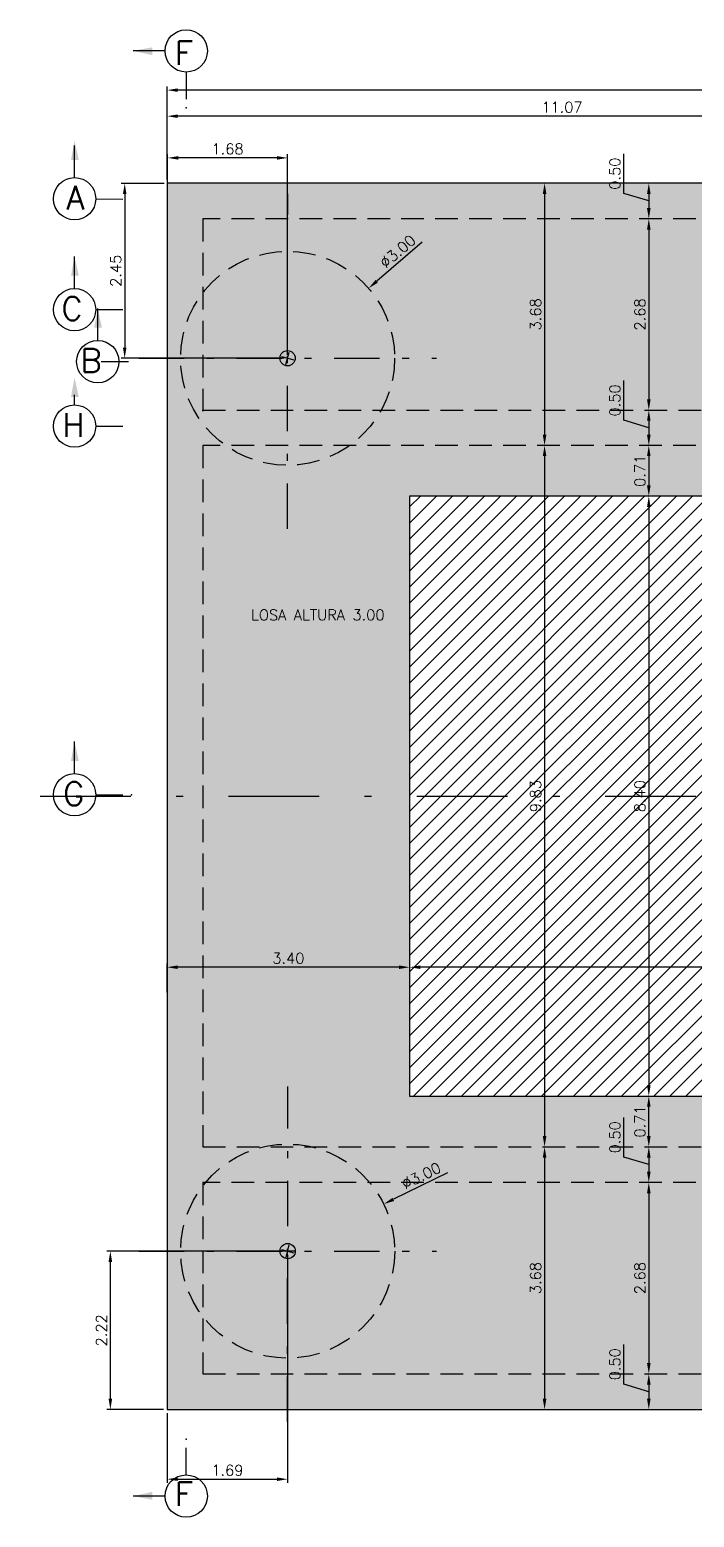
# Model space of a CAD drawing. Header units: metres. Extents: x 1080594 to 1081411, y 976871 to 977162.
# Drawn here: x 1081099.74 to 1081109.06, y 976909.85 to 976930.69 of the extents above; entities that cross this region are included whole.
import ezdxf

# ---------------------------------------------------------------- set-up
doc = ezdxf.new("R2010")
doc.units = ezdxf.units.M
doc.header["$LTSCALE"] = 25.4
doc.linetypes.add('DASHDOT', pattern=[1, 0.5, -0.25, 0, -0.25])
doc.linetypes.add('HIDDEN', pattern=[0.375, 0.25, -0.125])
for name, color, linetype in [('CAISSON ACTUALES', 94, 'Continuous'), ('CIRCULOCONTRAP', 130, 'Continuous'), ('CONTRAPESO', 3, 'Continuous'), ('EJE PUENTE', 41, 'DASHDOT'), ('PILA', 3, 'Continuous'), ('PROY', 9, 'HIDDEN'), ('R175COTR', 7, 'Continuous'), ('SOLIDOS', 9, 'Continuous')]:
    doc.layers.add(name, color=color, linetype=linetype)
for name, color, linetype, lineweight in [('COTA', 1, 'Continuous', 30), ('EJEPILOTE', 145, 'DASHDOT', 30), ('SOLIDOREFCONT', 254, 'Continuous', 5)]:
    doc.layers.add(name, color=color, linetype=linetype, lineweight=lineweight)
doc.styles.add('romans', font='romans.shx')
doc.dimstyles.new('Copy 75', dxfattribs={"dimtxt": 0.15, "dimasz": 0.15, "dimexe": 0.05, "dimexo": 0.05, "dimgap": 0.05, "dimtad": 1, "dimzin": 0, "dimdsep": 46, "dimtxsty": 'romans', "dimcen": 0.002, "dimclrd": 1, "dimclre": 1, "dimclrt": 3, "dimadec": 4, "dimazin": 0, "dimtfac": 1, "dimtofl": 0, "dimtmove": 1, "dimatfit": 3, "dimfxl": 1, "dimtolj": 1, "dimtzin": 0, "dimarcsym": 1})

# ---------------------------------------------------------------- blocks, each defined once
blk = doc.blocks.new('*D771')
at = {"layer": 'COTA', "color": 1, "lineweight": -2, "transparency": 16777216}
for p, q in [((1081101.669, 976928.593), (1081101.669, 976929.896)), ((1081118.519, 976929.846), (1081101.819, 976929.846)), ((1081118.669, 976928.593), (1081118.669, 976929.896))]:
    blk.add_line(p, q, dxfattribs=at)
at = {"layer": 'COTA', "color": 1, "transparency": 16777216}
for points in [[(1081101.819, 976929.871), (1081101.819, 976929.821), (1081101.669, 976929.846)], [(1081118.519, 976929.871), (1081118.519, 976929.821), (1081118.669, 976929.846)]]:
    blk.add_solid(points, dxfattribs=at)
at = {"layer": 'Defpoints', "color": 0, "transparency": 16777216}
for p in [(1081101.669, 976929.846), (1081101.669, 976928.543), (1081118.669, 976928.543)]:
    blk.add_point(p, dxfattribs=at)
at = {"layer": 'COTA', "color": 3, "transparency": 16777216, "insert": (1081110.169, 976929.971), "char_height": 0.15, "attachment_point": 5, "style": 'romans'}
blk.add_mtext('\\A1;17.00', dxfattribs=at)
blk = doc.blocks.new('*D773')
at = {"layer": 'COTA', "color": 1, "lineweight": -2, "transparency": 16777216}
for p, q in [((1081108.071, 976928.398), (1081108.071, 976928.955)), ((1081108.421, 976928.293), (1081108.071, 976928.398)), ((1081108.421, 976928.393), (1081108.421, 976928.193))]:
    blk.add_line(p, q, dxfattribs=at)
at = {"layer": 'COTA', "color": 1, "transparency": 16777216}
for points in [[(1081108.396, 976928.393), (1081108.446, 976928.393), (1081108.421, 976928.543)], [(1081108.396, 976928.193), (1081108.446, 976928.193), (1081108.421, 976928.043)]]:
    blk.add_solid(points, dxfattribs=at)
at = {"layer": 'Defpoints', "color": 0, "transparency": 16777216}
for p in [(1081108.421, 976928.543), (1081108.421, 976928.043), (1081108.421, 976928.043)]:
    blk.add_point(p, dxfattribs=at)
at = {"layer": 'COTA', "color": 3, "transparency": 16777216, "insert": (1081107.946, 976928.676), "char_height": 0.15, "attachment_point": 5, "rotation": 90, "style": 'romans'}
blk.add_mtext('\\A1;0.50', dxfattribs=at)
blk = doc.blocks.new('*D774')
at = {"layer": 'COTA', "color": 1, "lineweight": -2, "transparency": 16777216}
blk.add_line((1081108.421, 976927.893), (1081108.421, 976925.513), dxfattribs=at)
at = {"layer": 'COTA', "color": 1, "transparency": 16777216}
for points in [[(1081108.396, 976927.893), (1081108.446, 976927.893), (1081108.421, 976928.043)], [(1081108.396, 976925.513), (1081108.446, 976925.513), (1081108.421, 976925.363)]]:
    blk.add_solid(points, dxfattribs=at)
at = {"layer": 'Defpoints', "color": 0, "transparency": 16777216}
for p in [(1081108.421, 976928.043), (1081108.421, 976925.363), (1081108.421, 976925.363)]:
    blk.add_point(p, dxfattribs=at)
at = {"layer": 'COTA', "color": 3, "transparency": 16777216, "insert": (1081108.296, 976926.703), "char_height": 0.15, "attachment_point": 5, "rotation": 90, "style": 'romans'}
blk.add_mtext('\\A1;2.68', dxfattribs=at)
blk = doc.blocks.new('*D775')
at = {"layer": 'COTA', "color": 1, "lineweight": -2, "transparency": 16777216}
for p, q in [((1081108.071, 976925.22), (1081108.071, 976925.777)), ((1081108.421, 976925.115), (1081108.071, 976925.22)), ((1081108.421, 976925.213), (1081108.421, 976925.018))]:
    blk.add_line(p, q, dxfattribs=at)
at = {"layer": 'COTA', "color": 1, "transparency": 16777216}
for points in [[(1081108.396, 976925.213), (1081108.446, 976925.213), (1081108.421, 976925.363)], [(1081108.396, 976925.018), (1081108.446, 976925.018), (1081108.421, 976924.868)]]:
    blk.add_solid(points, dxfattribs=at)
at = {"layer": 'Defpoints', "color": 0, "transparency": 16777216}
for p in [(1081108.421, 976925.363), (1081108.421, 976924.868), (1081108.421, 976924.868)]:
    blk.add_point(p, dxfattribs=at)
at = {"layer": 'COTA', "color": 3, "transparency": 16777216, "insert": (1081107.946, 976925.499), "char_height": 0.15, "attachment_point": 5, "rotation": 90, "style": 'romans'}
blk.add_mtext('\\A1;0.50', dxfattribs=at)
blk = doc.blocks.new('*D768')
at = {"layer": 'COTA', "color": 1, "lineweight": -2, "transparency": 16777216}
for p, q in [((1081108.371, 976924.157), (1081108.371, 976924.157)), ((1081108.421, 976924.007), (1081108.421, 976915.903)), ((1081108.371, 976915.753), (1081108.371, 976915.753))]:
    blk.add_line(p, q, dxfattribs=at)
at = {"layer": 'COTA', "color": 1, "transparency": 16777216}
for points in [[(1081108.396, 976924.007), (1081108.446, 976924.007), (1081108.421, 976924.157)], [(1081108.396, 976915.903), (1081108.446, 976915.903), (1081108.421, 976915.753)]]:
    blk.add_solid(points, dxfattribs=at)
at = {"layer": 'Defpoints', "color": 0, "transparency": 16777216}
for p in [(1081108.421, 976924.157), (1081108.421, 976915.753), (1081108.421, 976915.753)]:
    blk.add_point(p, dxfattribs=at)
at = {"layer": 'COTA', "color": 3, "transparency": 16777216, "insert": (1081108.296, 976919.955), "char_height": 0.15, "attachment_point": 5, "rotation": 90, "style": 'romans'}
blk.add_mtext('\\A1;8.40', dxfattribs=at)
blk = doc.blocks.new('*D776')
at = {"layer": 'COTA', "color": 1, "lineweight": -2, "transparency": 16777216}
for p, q in [((1081108.071, 976914.897), (1081108.071, 976915.454)), ((1081108.421, 976914.792), (1081108.071, 976914.897)), ((1081108.421, 976914.892), (1081108.421, 976914.692))]:
    blk.add_line(p, q, dxfattribs=at)
at = {"layer": 'COTA', "color": 1, "transparency": 16777216}
for points in [[(1081108.396, 976914.892), (1081108.446, 976914.892), (1081108.421, 976915.042)], [(1081108.396, 976914.692), (1081108.446, 976914.692), (1081108.421, 976914.542)]]:
    blk.add_solid(points, dxfattribs=at)
at = {"layer": 'Defpoints', "color": 0, "transparency": 16777216}
for p in [(1081108.421, 976915.042), (1081108.421, 976914.542), (1081108.421, 976914.542)]:
    blk.add_point(p, dxfattribs=at)
at = {"layer": 'COTA', "color": 3, "transparency": 16777216, "insert": (1081107.946, 976915.175), "char_height": 0.15, "attachment_point": 5, "rotation": 90, "style": 'romans'}
blk.add_mtext('\\A1;0.50', dxfattribs=at)
blk = doc.blocks.new('*D777')
at = {"layer": 'COTA', "color": 1, "lineweight": -2, "transparency": 16777216}
blk.add_line((1081108.421, 976914.392), (1081108.421, 976912.011), dxfattribs=at)
at = {"layer": 'COTA', "color": 1, "transparency": 16777216}
for points in [[(1081108.396, 976914.392), (1081108.446, 976914.392), (1081108.421, 976914.542)], [(1081108.396, 976912.011), (1081108.446, 976912.011), (1081108.421, 976911.861)]]:
    blk.add_solid(points, dxfattribs=at)
at = {"layer": 'Defpoints', "color": 0, "transparency": 16777216}
for p in [(1081108.421, 976914.542), (1081108.421, 976911.861), (1081108.421, 976911.861)]:
    blk.add_point(p, dxfattribs=at)
at = {"layer": 'COTA', "color": 3, "transparency": 16777216, "insert": (1081108.296, 976913.202), "char_height": 0.15, "attachment_point": 5, "rotation": 90, "style": 'romans'}
blk.add_mtext('\\A1;2.68', dxfattribs=at)
blk = doc.blocks.new('*D778')
at = {"layer": 'COTA', "color": 1, "lineweight": -2, "transparency": 16777216}
for p, q in [((1081108.071, 976911.716), (1081108.071, 976912.273)), ((1081108.421, 976911.611), (1081108.071, 976911.716)), ((1081108.421, 976911.711), (1081108.421, 976911.511)), ((1081108.372, 976911.361), (1081108.371, 976911.361))]:
    blk.add_line(p, q, dxfattribs=at)
at = {"layer": 'COTA', "color": 1, "transparency": 16777216}
for points in [[(1081108.396, 976911.711), (1081108.446, 976911.711), (1081108.421, 976911.861)], [(1081108.396, 976911.511), (1081108.446, 976911.511), (1081108.421, 976911.361)]]:
    blk.add_solid(points, dxfattribs=at)
at = {"layer": 'Defpoints', "color": 0, "transparency": 16777216}
for p in [(1081108.421, 976911.861), (1081108.421, 976911.361), (1081108.422, 976911.361)]:
    blk.add_point(p, dxfattribs=at)
at = {"layer": 'COTA', "color": 3, "transparency": 16777216, "insert": (1081107.946, 976911.995), "char_height": 0.15, "attachment_point": 5, "rotation": 90, "style": 'romans'}
blk.add_mtext('\\A1;0.50', dxfattribs=at)
blk = doc.blocks.new('*D780')
at = {"layer": 'COTA', "color": 1, "lineweight": -2, "transparency": 16777216}
for p, q in [((1081105.069, 976917.608), (1081105.069, 976917.608)), ((1081115.12, 976917.558), (1081105.219, 976917.558))]:
    blk.add_line(p, q, dxfattribs=at)
at = {"layer": 'COTA', "color": 1, "transparency": 16777216}
for points in [[(1081105.219, 976917.583), (1081105.219, 976917.533), (1081105.069, 976917.558)], [(1081115.12, 976917.583), (1081115.12, 976917.533), (1081115.27, 976917.558)]]:
    blk.add_solid(points, dxfattribs=at)
at = {"layer": 'Defpoints', "color": 0, "transparency": 16777216}
for p in [(1081105.069, 976917.558), (1081105.069, 976917.558), (1081115.27, 976917.558)]:
    blk.add_point(p, dxfattribs=at)
at = {"layer": 'COTA', "color": 3, "transparency": 16777216, "insert": (1081110.169, 976917.683), "char_height": 0.15, "attachment_point": 5, "style": 'romans'}
blk.add_mtext('\\A1;10.20', dxfattribs=at)
blk = doc.blocks.new('*D781')
at = {"layer": 'COTA', "color": 1, "lineweight": -2, "transparency": 16777216}
for p, q in [((1081101.669, 976917.203), (1081101.669, 976917.608)), ((1081104.919, 976917.558), (1081101.819, 976917.558)), ((1081105.069, 976917.508), (1081105.069, 976917.508))]:
    blk.add_line(p, q, dxfattribs=at)
at = {"layer": 'COTA', "color": 1, "transparency": 16777216}
for points in [[(1081101.819, 976917.583), (1081101.819, 976917.533), (1081101.669, 976917.558)], [(1081104.919, 976917.583), (1081104.919, 976917.533), (1081105.069, 976917.558)]]:
    blk.add_solid(points, dxfattribs=at)
at = {"layer": 'Defpoints', "color": 0, "transparency": 16777216}
for p in [(1081101.669, 976917.558), (1081105.069, 976917.558), (1081101.669, 976917.153)]:
    blk.add_point(p, dxfattribs=at)
at = {"layer": 'COTA', "color": 3, "transparency": 16777216, "insert": (1081103.369, 976917.683), "char_height": 0.15, "attachment_point": 5, "style": 'romans'}
blk.add_mtext('\\A1;3.40', dxfattribs=at)
blk = doc.blocks.new('*D782')
at = {"layer": 'COTA', "color": 1, "lineweight": -2, "transparency": 16777216}
blk.add_line((1081106.96, 976928.393), (1081106.96, 976925.018), dxfattribs=at)
at = {"layer": 'COTA', "color": 1, "transparency": 16777216}
for points in [[(1081106.935, 976928.393), (1081106.985, 976928.393), (1081106.96, 976928.543)], [(1081106.935, 976925.018), (1081106.985, 976925.018), (1081106.96, 976924.868)]]:
    blk.add_solid(points, dxfattribs=at)
at = {"layer": 'Defpoints', "color": 0, "transparency": 16777216}
for p in [(1081106.96, 976928.543), (1081106.96, 976924.868), (1081106.96, 976924.868)]:
    blk.add_point(p, dxfattribs=at)
at = {"layer": 'COTA', "color": 3, "transparency": 16777216, "insert": (1081106.835, 976926.705), "char_height": 0.15, "attachment_point": 5, "rotation": 90, "style": 'romans'}
blk.add_mtext('\\A1;3.68', dxfattribs=at)
blk = doc.blocks.new('*D783')
at = {"layer": 'COTA', "color": 1, "lineweight": -2, "transparency": 16777216}
blk.add_line((1081106.96, 976924.718), (1081106.96, 976915.192), dxfattribs=at)
at = {"layer": 'COTA', "color": 1, "transparency": 16777216}
for points in [[(1081106.935, 976924.718), (1081106.985, 976924.718), (1081106.96, 976924.868)], [(1081106.935, 976915.192), (1081106.985, 976915.192), (1081106.96, 976915.042)]]:
    blk.add_solid(points, dxfattribs=at)
at = {"layer": 'Defpoints', "color": 0, "transparency": 16777216}
for p in [(1081106.96, 976924.868), (1081106.96, 976915.042), (1081106.96, 976915.042)]:
    blk.add_point(p, dxfattribs=at)
at = {"layer": 'COTA', "color": 3, "transparency": 16777216, "insert": (1081106.835, 976919.955), "char_height": 0.15, "attachment_point": 5, "rotation": 90, "style": 'romans'}
blk.add_mtext('\\A1;9.83', dxfattribs=at)
blk = doc.blocks.new('*D784')
at = {"layer": 'COTA', "color": 1, "lineweight": -2, "transparency": 16777216}
for p, q in [((1081106.96, 976914.892), (1081106.96, 976911.511)), ((1081106.91, 976911.361), (1081106.91, 976911.361))]:
    blk.add_line(p, q, dxfattribs=at)
at = {"layer": 'COTA', "color": 1, "transparency": 16777216}
for points in [[(1081106.935, 976914.892), (1081106.985, 976914.892), (1081106.96, 976915.042)], [(1081106.935, 976911.511), (1081106.985, 976911.511), (1081106.96, 976911.361)]]:
    blk.add_solid(points, dxfattribs=at)
at = {"layer": 'Defpoints', "color": 0, "transparency": 16777216}
for p in [(1081106.96, 976915.042), (1081106.96, 976911.361), (1081106.96, 976911.361)]:
    blk.add_point(p, dxfattribs=at)
at = {"layer": 'COTA', "color": 3, "transparency": 16777216, "insert": (1081106.835, 976913.202), "char_height": 0.15, "attachment_point": 5, "rotation": 90, "style": 'romans'}
blk.add_mtext('\\A1;3.68', dxfattribs=at)
blk = doc.blocks.new('*D786')
at = {"layer": 'COTA', "color": 1, "lineweight": -2, "transparency": 16777216}
for p, q in [((1081101.669, 976928.593), (1081101.669, 976929.531)), ((1081112.739, 976927.879), (1081112.739, 976929.531)), ((1081112.589, 976929.481), (1081101.819, 976929.481))]:
    blk.add_line(p, q, dxfattribs=at)
at = {"layer": 'COTA', "color": 1, "transparency": 16777216}
for points in [[(1081101.819, 976929.506), (1081101.819, 976929.456), (1081101.669, 976929.481)], [(1081112.589, 976929.506), (1081112.589, 976929.456), (1081112.739, 976929.481)]]:
    blk.add_solid(points, dxfattribs=at)
at = {"layer": 'Defpoints', "color": 0, "transparency": 16777216}
for p in [(1081101.669, 976929.481), (1081101.669, 976928.543), (1081112.739, 976927.829)]:
    blk.add_point(p, dxfattribs=at)
at = {"layer": 'COTA', "color": 3, "transparency": 16777216, "insert": (1081107.204, 976929.606), "char_height": 0.15, "attachment_point": 5, "style": 'romans'}
blk.add_mtext('\\A1;11.07', dxfattribs=at)
blk = doc.blocks.new('*D769')
at = {"layer": 'COTA', "color": 1, "lineweight": -2, "transparency": 16777216}
blk.add_line((1081108.421, 976924.718), (1081108.421, 976924.308), dxfattribs=at)
at = {"layer": 'COTA', "color": 1, "transparency": 16777216}
for points in [[(1081108.396, 976924.718), (1081108.446, 976924.718), (1081108.421, 976924.868)], [(1081108.396, 976924.308), (1081108.446, 976924.308), (1081108.421, 976924.158)]]:
    blk.add_solid(points, dxfattribs=at)
at = {"layer": 'Defpoints', "color": 0, "transparency": 16777216}
for p in [(1081108.421, 976924.868), (1081108.421, 976924.158), (1081108.421, 976924.158)]:
    blk.add_point(p, dxfattribs=at)
at = {"layer": 'COTA', "color": 3, "transparency": 16777216, "insert": (1081108.296, 976924.513), "char_height": 0.15, "attachment_point": 5, "rotation": 90, "style": 'romans'}
blk.add_mtext('\\A1;0.71', dxfattribs=at)
blk = doc.blocks.new('*D770')
at = {"layer": 'COTA', "color": 1, "lineweight": -2, "transparency": 16777216}
for p, q in [((1081108.421, 976915.192), (1081108.421, 976915.602)), ((1081108.471, 976915.752), (1081108.471, 976915.752))]:
    blk.add_line(p, q, dxfattribs=at)
at = {"layer": 'COTA', "color": 1, "transparency": 16777216}
for points in [[(1081108.396, 976915.602), (1081108.446, 976915.602), (1081108.421, 976915.752)], [(1081108.396, 976915.192), (1081108.446, 976915.192), (1081108.421, 976915.042)]]:
    blk.add_solid(points, dxfattribs=at)
at = {"layer": 'Defpoints', "color": 0, "transparency": 16777216}
for p in [(1081108.421, 976915.752), (1081108.421, 976915.752), (1081108.421, 976915.042)]:
    blk.add_point(p, dxfattribs=at)
at = {"layer": 'COTA', "color": 3, "transparency": 16777216, "insert": (1081108.296, 976915.397), "char_height": 0.15, "attachment_point": 5, "rotation": 90, "style": 'romans'}
blk.add_mtext('\\A1;0.71', dxfattribs=at)
blk = doc.blocks.new('*D957')
at = {"layer": 'COTA', "color": 1, "lineweight": -2, "transparency": 16777216}
for p, q in [((1081101.677, 976926.104), (1081101.677, 976928.947)), ((1081103.208, 976928.897), (1081101.827, 976928.897)), ((1081103.358, 976926.14), (1081103.358, 976928.947))]:
    blk.add_line(p, q, dxfattribs=at)
at = {"layer": 'COTA', "color": 1, "transparency": 16777216}
for points in [[(1081101.827, 976928.922), (1081101.827, 976928.872), (1081101.677, 976928.897)], [(1081103.208, 976928.922), (1081103.208, 976928.872), (1081103.358, 976928.897)]]:
    blk.add_solid(points, dxfattribs=at)
at = {"layer": 'Defpoints', "color": 0, "transparency": 16777216}
for p in [(1081101.677, 976928.897), (1081101.677, 976926.054), (1081103.358, 976926.09)]:
    blk.add_point(p, dxfattribs=at)
at = {"layer": 'COTA', "color": 3, "transparency": 16777216, "insert": (1081102.517, 976929.022), "char_height": 0.15, "attachment_point": 5, "style": 'romans'}
blk.add_mtext('\\A1;1.68', dxfattribs=at)
blk = doc.blocks.new('*D960')
at = {"layer": 'COTA', "color": 1, "lineweight": -2, "transparency": 16777216}
for p, q in [((1081103.471, 976913.58), (1081100.824, 976913.58)), ((1081100.874, 976911.511), (1081100.874, 976913.43)), ((1081101.619, 976911.361), (1081100.824, 976911.361))]:
    blk.add_line(p, q, dxfattribs=at)
at = {"layer": 'COTA', "color": 1, "transparency": 16777216}
for points in [[(1081100.849, 976913.43), (1081100.899, 976913.43), (1081100.874, 976913.58)], [(1081100.849, 976911.511), (1081100.899, 976911.511), (1081100.874, 976911.361)]]:
    blk.add_solid(points, dxfattribs=at)
at = {"layer": 'Defpoints', "color": 0, "transparency": 16777216}
for p in [(1081100.874, 976913.58), (1081103.521, 976913.58), (1081101.669, 976911.361)]:
    blk.add_point(p, dxfattribs=at)
at = {"layer": 'COTA', "color": 3, "transparency": 16777216, "insert": (1081100.749, 976912.47), "char_height": 0.15, "attachment_point": 5, "rotation": 90, "style": 'romans'}
blk.add_mtext('\\A1;2.22', dxfattribs=at)
blk = doc.blocks.new('*D964')
at = {"layer": 'COTA', "color": 1, "lineweight": -2, "transparency": 16777216}
for p, q in [((1081103.359, 976913.53), (1081103.359, 976910.335)), ((1081101.669, 976911.311), (1081101.669, 976910.335)), ((1081101.819, 976910.385), (1081103.209, 976910.385))]:
    blk.add_line(p, q, dxfattribs=at)
at = {"layer": 'COTA', "color": 1, "transparency": 16777216}
for points in [[(1081101.819, 976910.41), (1081101.819, 976910.36), (1081101.669, 976910.385)], [(1081103.209, 976910.41), (1081103.209, 976910.36), (1081103.359, 976910.385)]]:
    blk.add_solid(points, dxfattribs=at)
at = {"layer": 'Defpoints', "color": 0, "transparency": 16777216}
for p in [(1081103.359, 976913.58), (1081101.669, 976911.361), (1081103.359, 976910.385)]:
    blk.add_point(p, dxfattribs=at)
at = {"layer": 'COTA', "color": 3, "transparency": 16777216, "insert": (1081102.514, 976910.51), "char_height": 0.15, "attachment_point": 5, "style": 'romans'}
blk.add_mtext('\\A1;1.69', dxfattribs=at)
blk = doc.blocks.new('*D963')
at = {"layer": 'COTA', "color": 1, "lineweight": -2, "transparency": 16777216}
for p, q in [((1081101.628, 976928.539), (1081101.025, 976928.539)), ((1081101.075, 976928.389), (1081101.075, 976926.24)), ((1081103.308, 976926.09), (1081101.025, 976926.09))]:
    blk.add_line(p, q, dxfattribs=at)
at = {"layer": 'COTA', "color": 1, "transparency": 16777216}
for points in [[(1081101.05, 976928.389), (1081101.1, 976928.389), (1081101.075, 976928.539)], [(1081101.05, 976926.24), (1081101.1, 976926.24), (1081101.075, 976926.09)]]:
    blk.add_solid(points, dxfattribs=at)
at = {"layer": 'Defpoints', "color": 0, "transparency": 16777216}
for p in [(1081101.678, 976928.539), (1081101.075, 976926.09), (1081103.358, 976926.09)]:
    blk.add_point(p, dxfattribs=at)
at = {"layer": 'COTA', "color": 3, "transparency": 16777216, "insert": (1081100.95, 976927.315), "char_height": 0.15, "attachment_point": 5, "rotation": 90, "style": 'romans'}
blk.add_mtext('\\A1;2.45', dxfattribs=at)
blk = doc.blocks.new('*D965')
at = {"layer": 'COTA', "color": 1, "lineweight": -2, "transparency": 16777216}
for p, q in [((1081105.245, 976927.718), (1081104.607, 976927.168)), ((1081103.356, 976926.09), (1081103.36, 976926.09)), ((1081103.358, 976926.088), (1081103.358, 976926.092))]:
    blk.add_line(p, q, dxfattribs=at)
at = {"layer": 'COTA', "color": 1, "transparency": 16777216}
blk.add_solid([(1081104.591, 976927.187), (1081104.624, 976927.149), (1081104.494, 976927.07)], dxfattribs=at)
at = {"layer": 'Defpoints', "color": 0, "transparency": 16777216}
for p in [(1081104.494, 976927.07), (1081102.222, 976925.11)]:
    blk.add_point(p, dxfattribs=at)
at = {"layer": 'COTA', "color": 3, "transparency": 16777216, "insert": (1081104.901, 976927.587), "char_height": 0.15, "attachment_point": 5, "rotation": 40.7845, "style": 'romans'}
blk.add_mtext('\\A1;∅3.00', dxfattribs=at)
blk = doc.blocks.new('*D967')
at = {"layer": 'COTA', "color": 1, "lineweight": -2, "transparency": 16777216}
for p, q in [((1081105.598, 976914.677), (1081104.841, 976914.306)), ((1081103.357, 976913.58), (1081103.361, 976913.58)), ((1081103.359, 976913.578), (1081103.359, 976913.582))]:
    blk.add_line(p, q, dxfattribs=at)
at = {"layer": 'COTA', "color": 1, "transparency": 16777216}
blk.add_solid([(1081104.83, 976914.328), (1081104.852, 976914.283), (1081104.706, 976914.24)], dxfattribs=at)
at = {"layer": 'Defpoints', "color": 0, "transparency": 16777216}
for p in [(1081104.706, 976914.24), (1081102.012, 976912.92)]:
    blk.add_point(p, dxfattribs=at)
at = {"layer": 'COTA', "color": 3, "transparency": 16777216, "insert": (1081105.232, 976914.637), "char_height": 0.15, "attachment_point": 5, "rotation": 26.0999, "style": 'romans'}
blk.add_mtext('\\A1;∅3.00', dxfattribs=at)

msp = doc.modelspace()

# ---------------------------------------------------------------- hatches: boundary and pattern name
at = {"layer": 'SOLIDOREFCONT', "transparency": 33554556}
h = msp.add_hatch(color=17, dxfattribs=at)
h.dxf.hatch_style = 1
h.paths.add_polyline_path([(1081101.668539, 976928.542825), (1081101.668538, 976911.360883), (1081118.671194, 976911.361883), (1081118.668538, 976928.542825)])
h.paths.add_polyline_path([(1081115.269064, 976924.156542), (1081115.270668, 976915.752956), (1081105.068538, 976915.752356), (1081105.068539, 976924.156542)], flags=16)
at = {"layer": 'SOLIDOS'}
h = msp.add_hatch(dxfattribs=at)
h.set_pattern_fill('ANSI31', color=250, scale=0.05)
h.set_pattern_definition([(45, (286.23528, -3.81564), (-0.112253201513, 0.112253201513), [])])
h.paths.add_polyline_path([(1081115.269064, 976924.156542), (1081105.068539, 976924.156542), (1081105.068538, 976915.752356), (1081115.270668, 976915.752956)])

# ---------------------------------------------------------------- linework, layer by layer
for p, q in [((1081101.64258, 976930.396241), (1081101.191528, 976930.396241)), ((1081101.936828, 976930.098931), (1081101.936828, 976929.717747)), ((1081101.936828, 976910.445118), (1081101.936828, 976910.826301)), ((1081101.64258, 976910.147808), (1081101.191528, 976910.147808))]:
    msp.add_line(p, q)
for p in [(1081101.936828, 976929.599095), (1081101.936828, 976910.944954)]:
    msp.add_point(p)
for points in [[(1081101.462383, 976930.336319), (1081101.462383, 976930.446076), (1081101.191528, 976930.396241)], [(1081101.462383, 976910.207729), (1081101.462383, 976910.097972), (1081101.191528, 976910.147808)]]:
    msp.add_solid(points)
at = {"layer": 'CAISSON ACTUALES'}
for p, q in [((1081103.270779, 976926.112434), (1081103.444979, 976926.067111)), ((1081103.335218, 976926.002672), (1081103.38054, 976926.176873)), ((1081103.271878, 976913.602614), (1081103.446078, 976913.557292)), ((1081103.336317, 976913.492853), (1081103.381639, 976913.667053))]:
    msp.add_line(p, q, dxfattribs=at)
at = {"layer": 'CIRCULOCONTRAP'}
for centre in [(1081101.936828, 976930.395561), (1081100.37238, 976928.324245), (1081100.37238, 976926.770525), (1081100.697771, 976926.042989), (1081100.37238, 976925.139285), (1081100.37238, 976919.973864), (1081101.936828, 976910.148487)]:
    msp.add_circle(centre, 0.296631, dxfattribs=at)
at = {"layer": 'CONTRAPESO'}
for points in [[(1081118.668538, 976928.542825), (1081101.668539, 976928.542825), (1081101.668538, 976911.360883), (1081118.671194, 976911.361883)], [(1081115.269064, 976924.156542), (1081105.068539, 976924.156542), (1081105.068538, 976915.752356), (1081115.270668, 976915.752956)]]:
    msp.add_lwpolyline(points, close=True, dxfattribs=at)
at = {"layer": 'EJE PUENTE', "ltscale": 0.1}
msp.add_lwpolyline([(1080930.930032, 976919.952354), (1081410.930265, 976919.952354)], dxfattribs=at)
at = {"layer": 'EJEPILOTE', "ltscale": 0.05}
for points in [[(1081103.356568, 976923.699536), (1081103.35934, 976928.395402)], [(1081101.271375, 976926.090745), (1081105.444983, 976926.088644)], [(1081103.357667, 976911.189716), (1081103.360438, 976915.885582)], [(1081101.272473, 976913.580925), (1081105.446082, 976913.578824)]]:
    msp.add_lwpolyline(points, dxfattribs=at)
at = {"layer": 'PILA', "color": 40, "linetype": 'HIDDEN', "ltscale": 0.05, "true_color": 0xf8d731}
for centre in [(1081103.357879, 976926.089772), (1081103.358978, 976913.579953)]:
    msp.add_circle(centre, 1.5, dxfattribs=at)
at = {"layer": 'PILA', "color": 22}
for centre in [(1081103.357879, 976926.089772), (1081103.358978, 976913.579953)]:
    msp.add_circle(centre, 0.107259, dxfattribs=at)
at = {"layer": 'PROY', "color": 250, "ltscale": 0.05}
for points in [[(1081102.168538, 976925.348018), (1081102.168538, 976925.362878), (1081118.128538, 976925.362878), (1081118.128539, 976928.042878), (1081102.168539, 976928.042878), (1081102.168538, 976925.348018)], [(1081102.168538, 976911.861383), (1081102.168538, 976911.861383), (1081118.128538, 976911.861383), (1081118.128538, 976914.541883), (1081102.168538, 976914.541883), (1081102.168538, 976911.861383)]]:
    msp.add_lwpolyline(points, dxfattribs=at)
msp.add_lwpolyline([(1081118.128538, 976915.041883), (1081118.128538, 976924.867731), (1081102.168538, 976924.867731), (1081102.168538, 976915.041883)], close=True, dxfattribs=at)
at = {"layer": 'R175COTR'}
for p, q in [((1081100.371701, 976928.618493), (1081100.371701, 976929.069545)), ((1081100.669011, 976928.324245), (1081101.050195, 976928.319232)), ((1081100.371701, 976927.064774), (1081100.371701, 976927.515825)), ((1081100.669011, 976926.770525), (1081101.050195, 976926.770525)), ((1081100.697092, 976926.337238), (1081100.697092, 976926.78829)), ((1081100.746776, 976926.042989), (1081101.127959, 976926.042989)), ((1081100.371701, 976925.433533), (1081100.371701, 976925.578076)), ((1081100.669011, 976925.139285), (1081101.050195, 976925.139285)), ((1081100.371701, 976920.268112), (1081100.371701, 976920.719164)), ((1081100.669011, 976919.971025), (1081101.050195, 976919.971025))]:
    msp.add_line(p, q, dxfattribs=at)
msp.add_point((1081101.168847, 976919.973864), dxfattribs=at)
for points in [[(1081100.431623, 976928.866006), (1081100.321866, 976928.866006), (1081100.371701, 976929.136861)], [(1081100.431623, 976927.24497), (1081100.321866, 976927.24497), (1081100.371701, 976927.515825)], [(1081100.757013, 976926.517435), (1081100.647256, 976926.517435), (1081100.697092, 976926.78829)], [(1081100.431623, 976925.546263), (1081100.321866, 976925.546263), (1081100.371701, 976925.817118)], [(1081100.431623, 976920.448309), (1081100.321866, 976920.448309), (1081100.371701, 976920.719164)]]:
    msp.add_solid(points, dxfattribs=at)

# ---------------------------------------------------------------- texts
at = {"layer": 'COTA', "color": 3, "insert": (1081102.846658, 976922.56859), "char_height": 0.15, "width": 2.61014625, "attachment_point": 1, "style": 'romans'}
msp.add_mtext('LOSA ALTURA 3.00', dxfattribs=at)
at = {"layer": 'R175COTR', "char_height": 0.33, "width": 0.41500103, "style": 'romans'}
for insert, attachment_point in [((1081101.779381, 976930.532371), 1), ((1081101.779381, 976910.011677), 7)]:
    msp.add_mtext('{\\C0;F}', dxfattribs=dict(at, insert=insert, attachment_point=attachment_point))
at = {"layer": 'R175COTR', "char_height": 0.33, "width": 0.41500103, "attachment_point": 3, "rotation": 0.0000363, "style": 'romans'}
for s, insert in [('{\\C0;A}', (1081100.511483, 976928.50438)), ('{\\C0;C}', (1081100.485346, 976926.95066)), ('{\\C0;B}', (1081100.752642, 976926.223125)), ('{\\C0;H}', (1081100.511483, 976925.31942)), ('{\\C0;G}', (1081100.508567, 976920.153999))]:
    msp.add_mtext(s, dxfattribs=dict(at, insert=insert))

# ---------------------------------------------------------------- dimensions: what is measured, and where the dimension line sits
at = {"layer": 'COTA', "color": 2}
for base, p1, p2, angle, picture, middle in [((1081101.668539, 976929.846077), (1081118.668538, 976928.542825), (1081101.668539, 976928.542825), 180, '*D771', (1081110.168539, 976929.971077)), ((1081101.668539, 976929.48064), (1081112.738538, 976927.828623), (1081101.668539, 976928.542825), 180, '*D786', (1081107.203539, 976929.60564)), ((1081108.421138, 976928.042878), (1081108.421138, 976928.542825), (1081108.421138, 976928.042878), 90, '*D773', (1081107.946138, 976928.447851)), ((1081101.075048, 976926.089772), (1081101.677977, 976928.53946), (1081103.357879, 976926.089772), 90, '*D963', (1081100.950048, 976927.314616)), ((1081106.959625, 976924.867731), (1081106.959625, 976928.542825), (1081106.959625, 976924.867731), 90, '*D782', (1081106.834625, 976926.705278)), ((1081108.421138, 976925.362878), (1081108.421138, 976928.042878), (1081108.421138, 976925.362878), 90, '*D774', (1081108.296138, 976926.702878)), ((1081108.421138, 976924.867731), (1081108.421138, 976925.362878), (1081108.421138, 976924.867731), 90, '*D775', (1081107.946138, 976925.270304)), ((1081106.959625, 976915.041883), (1081106.959625, 976924.867731), (1081106.959625, 976915.041883), 90, '*D783', (1081106.834625, 976919.954807)), ((1081108.421138, 976924.157731), (1081108.421138, 976924.867731), (1081108.421138, 976924.157731), 90, '*D769', (1081108.296138, 976924.512731)), ((1081108.420914, 976915.752553), (1081108.421336, 976924.156542), (1081108.421026, 976915.752553), 90, '*D768', (1081108.295914, 976919.954547)), ((1081101.668538, 976917.55838), (1081105.068538, 976917.55838), (1081101.668538, 976917.153181), 180, '*D781', (1081103.368538, 976917.68338)), ((1081105.068538, 976917.558448), (1081115.270323, 976917.558448), (1081105.068538, 976917.55838), 180, '*D780', (1081110.169431, 976917.683448)), ((1081108.421155, 976915.75178), (1081108.421155, 976915.04178), (1081108.421126, 976915.75178), 90, '*D770', (1081108.296155, 976915.39678)), ((1081108.421138, 976914.541883), (1081108.421138, 976915.041883), (1081108.421138, 976914.541883), 90, '*D776', (1081107.946138, 976914.946883)), ((1081106.959625, 976911.361194), (1081106.959625, 976915.041883), (1081106.960419, 976911.361194), 90, '*D784', (1081106.834625, 976913.201539)), ((1081108.421138, 976911.861383), (1081108.421138, 976914.541883), (1081108.421138, 976911.861383), 90, '*D777', (1081108.296138, 976913.201633)), ((1081100.873748, 976913.579953), (1081101.668538, 976911.360883), (1081103.52109, 976913.579953), 90, '*D960', (1081100.748748, 976912.470418)), ((1081108.421138, 976911.36128), (1081108.421138, 976911.861383), (1081108.422119, 976911.36128), 90, '*D778', (1081107.946138, 976911.766332))]:
    dim = msp.add_linear_dim(base=base, p1=p1, p2=p2, angle=angle, dimstyle='Copy 75', dxfattribs=at)
    dim.commit()
    dim.dimension.update_dxf_attribs({"geometry": picture, "text_midpoint": middle})
for base, p1, p2, picture, middle in [((1081101.676611, 976928.896932), (1081103.357879, 976926.089772), (1081101.676611, 976926.053619), '*D957', (1081102.517245, 976929.021932)), ((1081103.358978, 976910.384894), (1081101.668538, 976911.360883), (1081103.358978, 976913.579953), '*D964', (1081102.513758, 976910.509894))]:
    dim = msp.add_linear_dim(base=base, p1=p1, p2=p2, dimstyle='Copy 75', dxfattribs=at)
    dim.commit()
    dim.dimension.update_dxf_attribs({"geometry": picture, "text_midpoint": middle})
for p1, p2, picture, middle in [((1081102.222122, 976925.109949), (1081104.493637, 976927.069596), '*D965', (1081104.901442, 976927.5865)), ((1081102.011936, 976912.920045), (1081104.70602, 976914.23986), '*D967', (1081105.231539, 976914.636503))]:
    dim = msp.add_diameter_dim_2p(p1=p1, p2=p2, dimstyle='Copy 75', dxfattribs=at)
    dim.commit()
    dim.dimension.update_dxf_attribs({"geometry": picture, "text_midpoint": middle})

doc.saveas('drawing.dxf')
